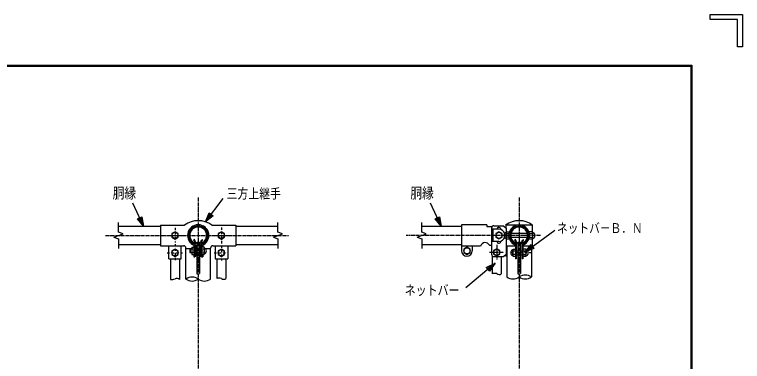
# Model space of a CAD drawing. Units: millimetres, scale not verified. Extents: x -4425 to 4425, y -3150 to 3150.
# Drawn here: x 1198 to 4425, y 1610 to 3150 of the extents above; entities that cross this region are included whole.
import ezdxf
from ezdxf.enums import TextEntityAlignment as Align

# ---------------------------------------------------------------- set-up
doc = ezdxf.new("R2010")
doc.units = ezdxf.units.MM
doc.header["$LTSCALE"] = 20
for name, pattern in [('USER1', [1.01, 0.5, -0.25, 0.01, -0.25]), ('USER2', [1.125, 0.75, -0.125, 0.125, -0.125]), ('USER5', [0.375, 0.25, -0.125])]:
    doc.linetypes.add(name, pattern=pattern)
for name, color, linetype, lineweight in [('0-1_1', 7, 'Continuous', 25), ('0-2_0', 7, 'Continuous', 25), ('0-3_CENTLN-L', 2, 'USER2', 25), ('0-7_WAKU', 7, 'Continuous', 25)]:
    doc.layers.add(name, color=color, linetype=linetype, lineweight=lineweight)
doc.styles.add('ＭＳ ゴシック', font='')
doc.styles.get('ＭＳ ゴシック').set_extended_font_data('MS Gothic')

# ---------------------------------------------------------------- blocks, each defined once
blk = doc.blocks.new('C11')
at = {"layer": '0-1_1', "color": 4}
blk.add_line((9441.3, 7557.39), (9376.87, 7694.22), dxfattribs=at)
blk.add_lwpolyline([(9430.11, 7614.02), (9441.3, 7557.39), (9404.77, 7602.09)], close=True, dxfattribs=at)
blk.add_lwpolyline([(9423.77, 7611.03), (9429.37, 7582.72), (9411.11, 7605.07)], dxfattribs=at)
blk = doc.blocks.new('C13')
at = {"layer": '0-1_1', "color": 4}
blk.add_line((9806.99, 7582.85), (9911.2, 7721.64), dxfattribs=at)
blk.add_lwpolyline([(9851.81, 7619.22), (9806.99, 7582.85), (9829.42, 7636.03)], close=True, dxfattribs=at)
blk.add_lwpolyline([(9846.21, 7623.43), (9823.8, 7605.24), (9835.02, 7631.83)], dxfattribs=at)
blk = doc.blocks.new('C3')
at = {"layer": '0-1_1', "color": 4}
blk.add_line((157722.2, 110823.7), (154673.5, 109612.2), dxfattribs=at)
blk.add_lwpolyline([(156864, 110708.7), (157722.2, 110823.7), (157019.1, 110318.3)], close=True, dxfattribs=at)
blk.add_lwpolyline([(156902.8, 110611.1), (157331.9, 110668.6), (156980.3, 110415.9)], dxfattribs=at)
blk = doc.blocks.new('C1')
at = {"layer": '0-1_1', "color": 4}
blk.add_line((145241, 99399), (147344.1, 102056.1), dxfattribs=at)
blk.add_lwpolyline([(145927, 99927.3), (145241, 99399), (145597.6, 100188)], close=True, dxfattribs=at)
blk.add_lwpolyline([(145844.6, 99992.5), (145501.6, 99728.3), (145680, 100122.8)], dxfattribs=at)
blk = doc.blocks.new('C0')
at = {"layer": '0-1_1', "color": 4}
blk.add_line((137933.8, 113176.5), (136967.4, 115229), dxfattribs=at)
blk.add_lwpolyline([(137766, 114026), (137933.8, 113176.5), (137386, 113847)], close=True, dxfattribs=at)
blk.add_lwpolyline([(137671, 113981.2), (137754.9, 113556.5), (137481, 113891.8)], dxfattribs=at)

msp = doc.modelspace()

# ---------------------------------------------------------------- linework, layer by layer
at = {"layer": '0-1_1', "color": 4}
for p, q in [((1658.37, 2184.34), (1658.37, 2227.2)), ((2365.51, 2184.34), (2365.51, 2227.2)), ((3002.84, 2184.34), (3002.84, 2227.2)), ((1638.23, 2162.36), (1678.51, 2177.02)), ((1678.51, 2177.02), (1658.37, 2184.34)), ((2345.38, 2162.36), (2385.65, 2177.02)), ((2385.65, 2177.02), (2365.51, 2184.34)), ((2982.7, 2162.36), (3022.98, 2177.02)), ((3022.98, 2177.02), (3002.84, 2184.35))]:
    msp.add_line(p, q, dxfattribs=at)
at = {"layer": '0-1_1'}
for p, q in [((1658.37, 2210.4), (1844.8, 2210.4)), ((1844.8, 2215.76), (1844.8, 2123.62)), ((1844.8, 2215.76), (1951.29, 2215.76)), ((2072.59, 2215.76), (2179.08, 2215.76)), ((2179.08, 2215.76), (2179.08, 2123.62)), ((2179.08, 2210.4), (2365.51, 2210.4)), ((3002.84, 2210.4), (3179.71, 2210.4)), ((3375.25, 2215.76), (3375.25, 2204.08)), ((3345.26, 2186.08), (3331.33, 2178.04)), ((3331.33, 2178.04), (3331.33, 2161.96)), ((3359.18, 2178.04), (3345.26, 2186.08)), ((3359.18, 2161.96), (3359.18, 2178.04)), ((3377.18, 2182.91), (3378.82, 2185.76)), ((3377.18, 2156.46), (3377.18, 2182.91)), ((3378.46, 2177.72), (3389.67, 2177.72)), ((3378.82, 2185.76), (3391.86, 2185.76)), ((3471.32, 2178.26), (3398.75, 2178.26)), ((3493.96, 2185.76), (3478.21, 2185.76)), ((3480.4, 2177.72), (3493.8, 2177.72)), ((3493.96, 2185.76), (3493.96, 2153.62)), ((3493.96, 2181.47), (3498.25, 2181.47)), ((3502.53, 2177.19), (3502.53, 2162.19)), ((1995.82, 2152.02), (1992.6, 2150.84)), ((1997.74, 2136.72), (1992.6, 2150.84)), ((2001.12, 2137.43), (1995.82, 2152.02)), ((2005.51, 2140.2), (2005.51, 1998.6)), ((2005.51, 2140.2), (2018.37, 2140.2)), ((2018.37, 2140.2), (2018.37, 2000.48)), ((2022.76, 2137.43), (2028.07, 2152.02)), ((2026.15, 2136.72), (2031.29, 2150.84)), ((2028.07, 2152.02), (2031.29, 2150.84)), ((3331.33, 2161.96), (3345.26, 2153.92)), ((3345.26, 2153.92), (3359.18, 2161.96)), ((3389.67, 2161.65), (3378.46, 2161.65)), ((3471.32, 2161.11), (3398.75, 2161.11)), ((3418.91, 2152.02), (3415.69, 2150.84)), ((3420.83, 2136.72), (3415.69, 2150.84)), ((3424.22, 2137.43), (3418.91, 2152.02)), ((3422.18, 2131.06), (3422.18, 2065.76)), ((3428.6, 2140.2), (3428.6, 1998.6)), ((3428.6, 2140.2), (3441.46, 2140.2)), ((3441.46, 2140.2), (3441.46, 2000.48)), ((3445.85, 2137.43), (3451.16, 2152.02)), ((3447.89, 2131.06), (3447.89, 2065.76)), ((3449.24, 2136.72), (3454.38, 2150.84)), ((3451.16, 2152.02), (3454.38, 2150.84)), ((3493.96, 2153.62), (3478.21, 2153.62)), ((3480.4, 2161.66), (3493.8, 2161.66)), ((3493.96, 2157.9), (3498.25, 2157.9)), ((1658.37, 2128.97), (1844.8, 2128.97)), ((1844.8, 2123.61), (1946.8, 2123.61)), ((1881.23, 2065.76), (1881.23, 2123.62)), ((1936.94, 2065.76), (1936.94, 2123.62)), ((1957.51, 1975.76), (1957.51, 2112.9)), ((1983.39, 2110.76), (1957.51, 2110.76)), ((1976.96, 2108.92), (1974.82, 2106.77)), ((1974.82, 2106.77), (1974.82, 2095)), ((1996.25, 2108.92), (1976.96, 2108.92)), ((1976.96, 2108.39), (1976.96, 2093.39)), ((1983.39, 2116.96), (1996.25, 2116.96)), ((1983.39, 2116.96), (1983.39, 2084.81)), ((2037.78, 2116.96), (2027.64, 2116.96)), ((2038.13, 2108.92), (2027.64, 2108.92)), ((2039.42, 2114.11), (2037.78, 2116.96)), ((2039.42, 2087.66), (2039.42, 2114.11)), ((2066.37, 2110.76), (2044.21, 2110.76)), ((2066.37, 1975.76), (2066.37, 2112.9)), ((2077.08, 2123.61), (2179.08, 2123.61)), ((2086.94, 2123.61), (2086.94, 2065.76)), ((2142.66, 2123.61), (2142.66, 2065.76)), ((2179.08, 2128.97), (2365.51, 2128.97)), ((3002.84, 2128.97), (3179.71, 2128.97)), ((3203.36, 2117.28), (3189.43, 2109.24)), ((3189.43, 2109.24), (3189.43, 2093.16)), ((3217.28, 2109.24), (3203.36, 2117.28)), ((3217.28, 2093.16), (3217.28, 2109.24)), ((3335.58, 2110.83), (3321.65, 2102.79)), ((3321.65, 2102.79), (3321.65, 2086.71)), ((3349.51, 2102.79), (3335.58, 2110.83)), ((3349.51, 2086.71), (3349.51, 2102.79)), ((3377.08, 2123.61), (3418.32, 2123.61)), ((3380.61, 2123.61), (3380.61, 1985.4)), ((3406.53, 2105.77), (3408.18, 2108.61)), ((3406.53, 2079.32), (3406.53, 2105.77)), ((3407.82, 2100.58), (3418.32, 2100.58)), ((3408.18, 2108.61), (3418.32, 2108.61)), ((3418.32, 2126.75), (3418.32, 2065.76)), ((3422.18, 2101.11), (3428.6, 2101.11)), ((3441.46, 2101.11), (3447.89, 2101.11)), ((3451.75, 2126.75), (3451.75, 2065.76)), ((3464.61, 2108.61), (3451.75, 2108.61)), ((3451.75, 2100.57), (3464.44, 2100.57)), ((3464.61, 2108.61), (3464.61, 2076.47)), ((3464.61, 2104.33), (3468.89, 2104.33)), ((3473.18, 2100.04), (3473.18, 2085.04)), ((3489.46, 2123.61), (3489.46, 1985.4)), ((1881.23, 2065.76), (1936.94, 2065.76)), ((1888.73, 2065.76), (1888.73, 1973.85)), ((1929.44, 2065.76), (1929.44, 1973.85)), ((1974.82, 2095), (1976.96, 2092.86)), ((1996.25, 2092.86), (1976.96, 2092.86)), ((1983.39, 2084.81), (1996.25, 2084.81)), ((2027.64, 2092.85), (2038.13, 2092.85)), ((2086.94, 2065.76), (2142.66, 2065.76)), ((2094.44, 2065.76), (2094.44, 1978.13)), ((2135.16, 2065.76), (2135.16, 1978.13)), ((3189.43, 2093.16), (3203.36, 2085.12)), ((3203.36, 2085.12), (3217.28, 2093.16)), ((3315.22, 2079.09), (3315.22, 1999.1)), ((3321.65, 2086.71), (3335.58, 2078.67)), ((3335.58, 2078.67), (3349.51, 2086.71)), ((3355.94, 2075.4), (3355.94, 1999.1)), ((3375.25, 2084.32), (3375.25, 2075.4)), ((3418.32, 2084.51), (3407.82, 2084.51)), ((3422.18, 2065.76), (3418.32, 2065.76)), ((3422.18, 2083.97), (3428.6, 2083.97)), ((3441.46, 2083.97), (3447.89, 2083.97)), ((3451.75, 2065.76), (3447.89, 2065.76)), ((3451.75, 2084.51), (3464.44, 2084.51)), ((3464.61, 2076.47), (3451.75, 2076.47)), ((3464.61, 2080.76), (3468.89, 2080.76))]:
    msp.add_line(p, q, dxfattribs=at)
at = {"layer": '0-1_1', "color": 4, "linetype": 'USER1'}
for p, q in [((1909.08, 2203.74), (1909.08, 2138.21)), ((2114.8, 2204.78), (2114.8, 2132.69)), ((1882.07, 2169.69), (1934.68, 2169.69)), ((2087.12, 2169.69), (2141.51, 2169.69)), ((1909.08, 2130.97), (1909.08, 2055.77)), ((2114.8, 2125.1), (2114.8, 2057.84)), ((1874.56, 2092.54), (1942.19, 2092.54)), ((2082.83, 2092.54), (2145.45, 2092.54)), ((3489.55, 2092.54), (3388.56, 2092.54))]:
    msp.add_line(p, q, dxfattribs=at)
at = {"layer": '0-1_1', "color": 2, "linetype": 'USER2'}
msp.add_line((3530.1, 2169.69), (2934.2, 2169.69), dxfattribs=at)
at = {"layer": '0-1_1'}
for points in [[(3494.82, 2181.47), (3494.82, 2215.76), (3375.25, 2215.76), (3375.25, 2204.08)], [(3391.86, 2153.62), (3378.82, 2153.62), (3377.18, 2156.46)], [(3451.75, 2123.61), (3494.82, 2123.61), (3494.82, 2157.9)], [(2027.64, 2084.82), (2037.78, 2084.82), (2039.42, 2087.66)], [(3418.32, 2076.47), (3408.18, 2076.47), (3406.53, 2079.32)]]:
    msp.add_lwpolyline(points, dxfattribs=at)
for points in [[(1909.08, 2185.77), (1895.16, 2177.73), (1895.16, 2161.64), (1909.08, 2153.6), (1923.01, 2161.64), (1923.01, 2177.73)], [(2114.8, 2185.77), (2100.87, 2177.73), (2100.87, 2161.64), (2114.8, 2153.6), (2128.73, 2161.64), (2128.73, 2177.73)], [(1909.08, 2108.63), (1895.16, 2100.59), (1895.16, 2084.5), (1909.08, 2076.46), (1923.01, 2084.5), (1923.01, 2100.59)], [(2114.8, 2108.63), (2100.87, 2100.59), (2100.87, 2084.5), (2114.8, 2076.46), (2128.73, 2084.5), (2128.73, 2100.59)]]:
    msp.add_lwpolyline(points, close=True, dxfattribs=at)
at = {"layer": '0-1_1', "color": 4}
for points in [[(1638.23, 2162.36), (1658.37, 2155.03), (1658.37, 2112.17)], [(2345.38, 2162.36), (2365.51, 2155.03), (2365.51, 2112.17)], [(2982.7, 2162.36), (3002.84, 2155.03), (3002.84, 2112.17)]]:
    msp.add_lwpolyline(points, dxfattribs=at)
at = {"layer": '0-1_1'}
for centre in [(1909.08, 2169.69), (2114.8, 2169.69), (3345.26, 2170), (1909.08, 2092.54), (2114.8, 2092.54), (3203.36, 2101.2), (3335.58, 2094.75)]:
    msp.add_circle(centre, 13.93, dxfattribs=at)
for centre, radius, start, end in [((2011.94, 2130.04), 105, 54.71885, 125.28128), ((3435.03, 2132.74), 102.31, 54.24183, 125.75825), ((2011.94, 2169.69), 40.71, 296.23575, 242.80084), ((2011.94, 2169.69), 37.29, 294.33505, 245.82556), ((3435.03, 2169.69), 46.07, 291.2717, 248.72839), ((3435.03, 2169.69), 40.71, 288.40869, 251.59216), ((3435.03, 2169.69), 37.29, 294.33505, 245.82556), ((3383.37, 2169.69), 14.76, 114.79445, 245.20555), ((3402.64, 2186.48), 25.71, 187.97958, 199.90953), ((3402.89, 2169.69), 25.71, 161.79012, 198.20988), ((3498.25, 2177.19), 4.29, 0, 90), ((1996.94, 2136.53), 4.29, 245.55103, 10.6546), ((2026.94, 2136.51), 4.29, 169.34531, 287.95502), ((3402.64, 2152.89), 25.71, 160.09047, 172.02042), ((3420.03, 2136.53), 4.29, 245.55103, 10.6546), ((3450.03, 2136.51), 4.29, 169.34531, 287.95502), ((3498.25, 2162.19), 4.29, 270, 0), ((1946.8, 2112.9), 10.71, 0, 90), ((2013.96, 2117.68), 25.71, 340.09047, 352.02042), ((2013.71, 2100.89), 25.71, 341.79012, 18.20988), ((2033.23, 2100.89), 14.76, 294.79445, 65.20555), ((2077.08, 2112.9), 10.71, 90, 179.99992), ((3412.72, 2092.54), 14.76, 114.79445, 245.20555), ((3432, 2109.34), 25.71, 187.97958, 199.90953), ((3432.25, 2092.54), 25.71, 161.79012, 198.20988), ((3468.89, 2100.04), 4.29, 0, 90), ((2013.96, 2084.09), 25.71, 7.97958, 19.90953), ((3432, 2075.75), 25.71, 160.09047, 172.02042), ((3468.89, 2085.04), 4.29, 270, 0)]:
    msp.add_arc(centre, radius, start, end, dxfattribs=at)
at = {"layer": '0-1_1', "color": 4}
for centre, radius, start, end in [((3327.46, 1963.56), 37.58, 76.84252, 108.99897), ((1891.65, 2020.38), 46.63, 266.40433, 292.51282), ((1916.74, 1959.85), 18.89, 47.77401, 112.5283), ((1984.73, 1936.84), 47.49, 55.03597, 124.96473), ((1984.73, 2014.68), 47.49, 235.03528, 304.96435), ((2005.13, 2046.08), 47.48, 270.46069, 286.18905), ((2039.15, 2014.68), 47.49, 235.03604, 304.96481), ((2106.68, 1942.59), 37.58, 76.84252, 108.99897), ((2125.79, 1989.92), 15.05, 225.44725, 308.45767), ((3346.58, 2010.89), 15.05, 225.44725, 308.45767), ((3407.82, 2024.32), 47.49, 235.03528, 304.96435), ((3428.22, 2046.08), 47.48, 270.46069, 286.18905), ((3462.25, 1946.48), 47.49, 55.03519, 124.96428), ((3462.25, 2024.32), 47.49, 235.03604, 304.96481)]:
    msp.add_arc(centre, radius, start, end, dxfattribs=at)
at = {"layer": '0-2_0'}
for p, q in [((3291.08, 2217.3), (3179.71, 2217.3)), ((3291.08, 2217.3), (3291.08, 2208.92)), ((3291.08, 2208.92), (3312.58, 2208.92)), ((3312.58, 2208.92), (3312.58, 2126.4)), ((3345.26, 2196.88), (3312.58, 2196.88)), ((3319.03, 2196.88), (3319.03, 2143.13)), ((3345.26, 2143.13), (3312.58, 2143.13)), ((1996.25, 2077.24), (1996.25, 2123.57)), ((2001.19, 2077.24), (2001.19, 2123.57)), ((2022.69, 2077.24), (2022.69, 2123.57)), ((2027.64, 2077.24), (2027.64, 2123.57)), ((3264.12, 2122.7), (3179.71, 2122.7)), ((3227.01, 2122.7), (3227.01, 2101.2)), ((3303.58, 2126.4), (3312.58, 2126.4)), ((1996.25, 2077.24), (2001.19, 2077.24)), ((2022.69, 2077.24), (2027.64, 2077.24))]:
    msp.add_line(p, q, dxfattribs=at)
at = {"layer": '0-2_0', "color": 2}
for p, q in [((3312.58, 2202.25), (3312.58, 2086.15)), ((3323.33, 2213), (3366.33, 2213)), ((3366.33, 2213), (3377.08, 2202.25)), ((3377.08, 2202.25), (3377.08, 2183.04)), ((3377.08, 2156.33), (3377.08, 2086.15)), ((1991.95, 2126.82), (1991.95, 2116.96)), ((2031.94, 2126.82), (2031.94, 2116.96)), ((1991.95, 2084.81), (1991.95, 2075.09)), ((1991.95, 2075.09), (1996.89, 2075.09)), ((1996.89, 2077.24), (1996.89, 2075.09)), ((2026.99, 2077.24), (2026.99, 2075.09)), ((2026.99, 2075.09), (2031.94, 2075.09)), ((2031.94, 2084.82), (2031.94, 2075.09)), ((3323.33, 2075.4), (3366.33, 2075.4)), ((3366.33, 2075.4), (3377.08, 2086.15))]:
    msp.add_line(p, q, dxfattribs=at)
at = {"layer": '0-2_0', "linetype": 'USER5'}
for p, q in [((3375.25, 2212.34), (3375.25, 2204.08)), ((3375.25, 2084.32), (3375.25, 2075.4))]:
    msp.add_line(p, q, dxfattribs=at)
at = {"layer": '0-2_0', "color": 4, "linetype": 'USER2'}
msp.add_line((1990.24, 2100.89), (2034.78, 2100.89), dxfattribs=at)
at = {"layer": '0-2_0'}
msp.add_lwpolyline([(3179.71, 2217.3), (3179.71, 2122.7), (3179.71, 2101.2)], dxfattribs=at)
for centre, radius, start, end in [((2011.94, 2169.69), 47.3, 291.15361, 248.84639), ((2011.94, 2169.69), 42.35, 291.15361, 248.84639), ((3345.26, 2170), 26.88, 16.72742, 90), ((1994.1, 2123.57), 7.09, 0, 68.84639), ((2029.79, 2123.57), 7.09, 111.15361, 180), ((3284.63, 2116.25), 21.5, 28.15683, 162.5424), ((3345.26, 2170), 26.88, 270, 342.32724), ((1994.1, 2123.57), 2.15, 0, 68.84639), ((2029.79, 2123.57), 2.15, 111.15361, 180), ((3203.36, 2101.2), 23.65, 180, 0)]:
    msp.add_arc(centre, radius, start, end, dxfattribs=at)
at = {"layer": '0-2_0', "color": 2}
for centre, radius, start, end in [((3323.33, 2202.25), 10.75, 90, 180), ((3345.26, 2195.8), 9.14, 356.73321, 173.24367), ((3345.26, 2144.2), 9.14, 186.75633, 3.26679), ((3323.33, 2086.15), 10.75, 180, 270)]:
    msp.add_arc(centre, radius, start, end, dxfattribs=at)
at = {"layer": '0-3_CENTLN-L'}
for p, q in [((2011.94, 2338.1), (2011.94, 151.63)), ((3435.03, 2338.1), (3435.03, 151.63)), ((1601.04, 2169.69), (2412.5, 2169.69)), ((3335.58, 2127.31), (3335.58, 2060.05)), ((3303.61, 2094.75), (3366.23, 2094.75))]:
    msp.add_line(p, q, dxfattribs=at)
at = {"layer": '0-7_WAKU'}
for p, q in [((4281.87, 3150.24), (4425.12, 3150.24)), ((4403.63, 3006.99), (4403.63, 3128.75)), ((-4047.88, 2923.24), (4198.12, 2923.24))]:
    msp.add_line(p, q, dxfattribs=at)
for points in [[(4403.63, 3128.75), (4281.87, 3128.75), (4281.87, 3150.24)], [(4425.12, 3150.24), (4425.12, 3006.99), (4403.63, 3006.99)], [(4198.12, 2923.24), (4198.12, -2922.76), (-4047.88, -2922.76)], [(4196.12, 2921.24), (4196.12, -2920.76), (-4045.88, -2920.76)], [(-4045.88, -2920.76), (-4045.88, 2921.24), (4196.12, 2921.24)]]:
    msp.add_lwpolyline(points, dxfattribs=at)
msp.add_lwpolyline([(-4049.88, 2925.24), (4200.12, 2925.24), (4200.12, -2924.76), (-4049.88, -2924.76)], close=True, dxfattribs=at)

# ---------------------------------------------------------------- block references
at = {"layer": '0-2_0'}
for name, p, xscale, yscale in [('C13', (-5311.17, -3457.64), 0.75, 0.75), ('C11', (-5311.17, -3457.64), 0.75, 0.75), ('C0', (-3806.93, -3448.43), 0.05, 0.05)]:
    msp.add_blockref(name, p, dxfattribs=dict(at, xscale=xscale, yscale=yscale))
at = {"layer": '0-2_0', "xscale": 0.05, "yscale": 0.05}
for name, p, rotation in [('C3', (9703.28, 9439.03), 194.53655), ('C1', (11428.4, 5485.09), 168.61777)]:
    msp.add_blockref(name, p, dxfattribs=dict(at, rotation=rotation))

# ---------------------------------------------------------------- texts
at = {"layer": '0-1_1', "color": 4, "style": 'ＭＳ ゴシック', "width": 0.8}
for s, height, p in [('胴縁', 47.36, (1632.95, 2319.85)), ('三方上継手', 44.05, (2138.25, 2320.29)), ('胴縁', 47.36, (2952.91, 2319.85)), ('ネットバ－Ｂ．Ｎ', 43.48, (3603.1, 2167.51)), ('ネットバー', 44.57, (2927.47, 1891.13))]:
    msp.add_text(s, height=height, dxfattribs=at).set_placement(p, align=Align.BOTTOM_LEFT)

doc.saveas('drawing.dxf')
